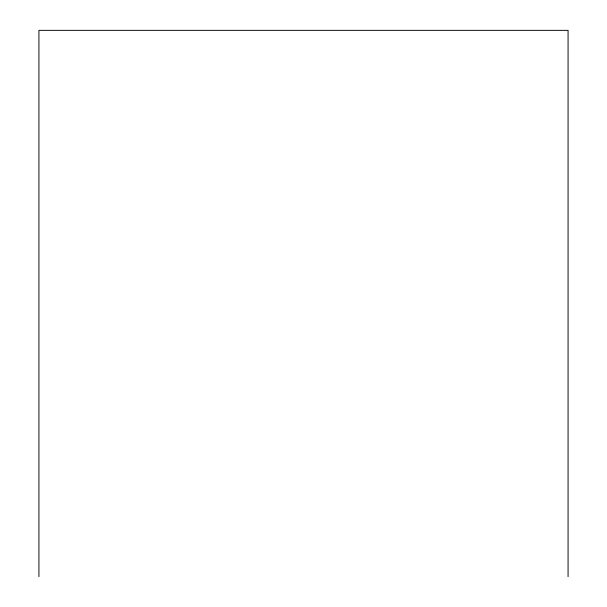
<?xml version="1.0" encoding="UTF-8"?>
<svg xmlns="http://www.w3.org/2000/svg" width="607" height="607" viewBox="0 0 607 607"><rect width="100%" height="100%" fill="white"/><g stroke="black" fill="none" stroke-linecap="round" stroke-linejoin="round"><path stroke-width="0.91" d="M568.069 576.65L568.069 30.35L38.931 30.35L38.931 576.65"/></g></svg>
